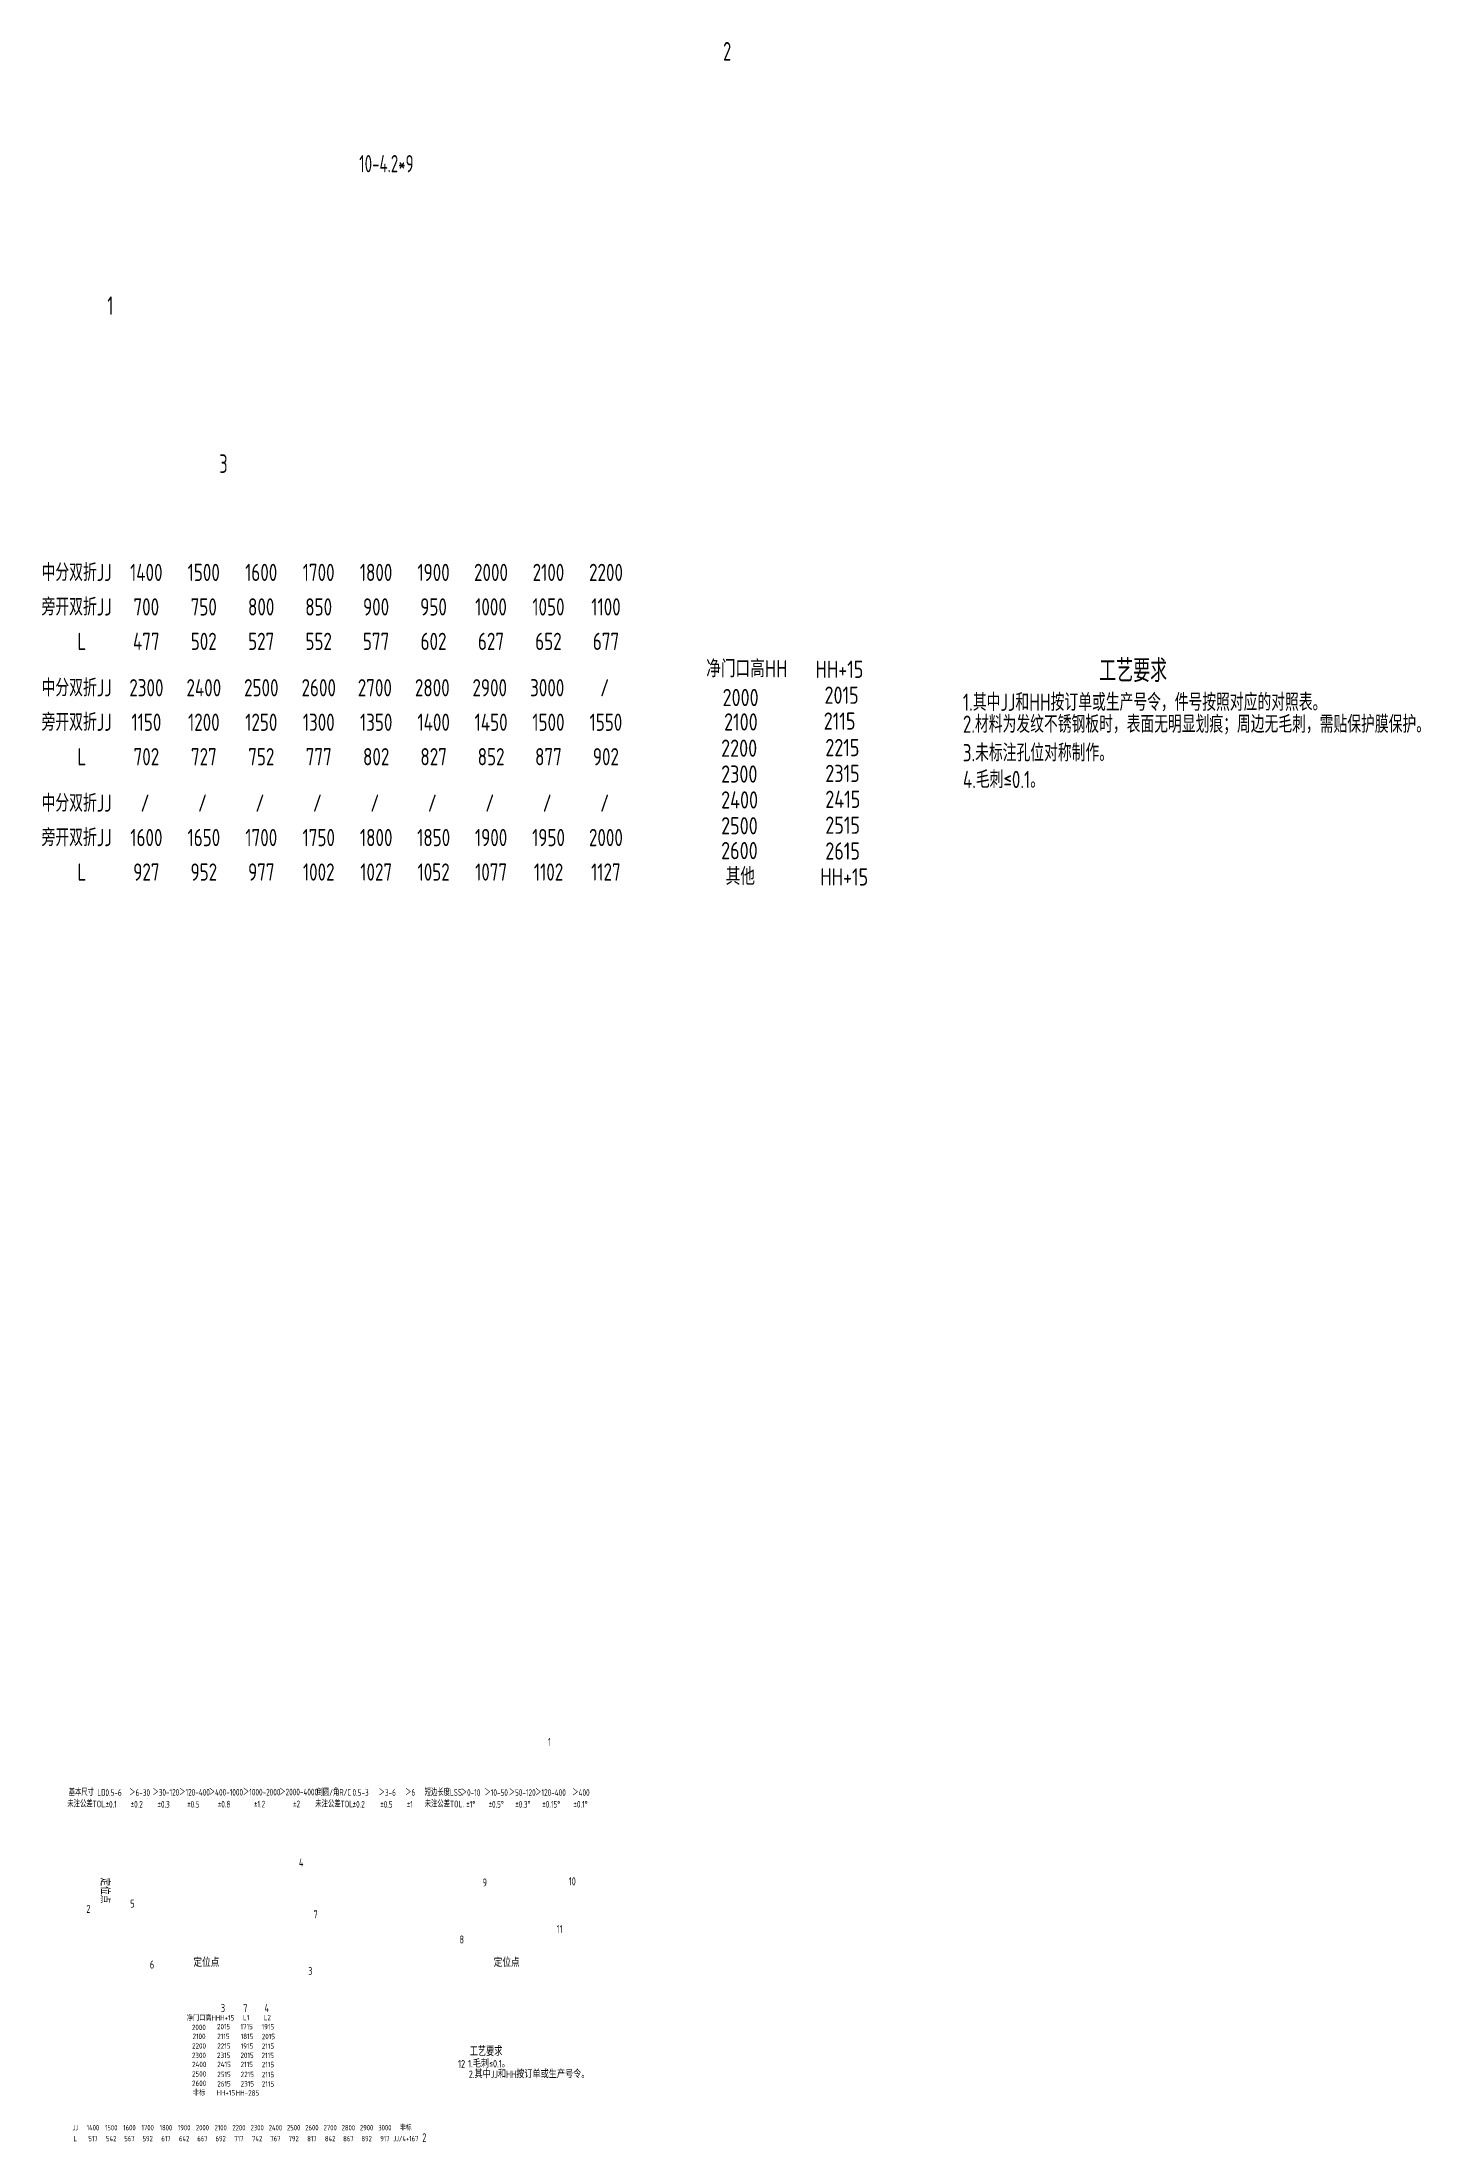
# Model space of a CAD drawing. Header units: inches. Extents: x 14216 to 120088, y -29410 to 23559.
# Drawn here: x 37007 to 39567, y 1388 to 5285 of the extents above; entities that cross this region are included whole.
import ezdxf
from ezdxf.enums import TextEntityAlignment as Align

# ---------------------------------------------------------------- set-up
doc = ezdxf.new("R2010")
doc.units = ezdxf.units.IN
doc.header["$LTSCALE"] = 0.3
doc.header["$MEASUREMENT"] = 0
for name, color, linetype in [('2', 2, 'Continuous'), ('2细实线', 2, 'Continuous'), ('6', 3, 'Continuous'), ('7', 4, 'Continuous')]:
    doc.layers.add(name, color=color, linetype=linetype)
doc.layers.add('粗实线', color=7, linetype='Continuous', lineweight=30)
doc.styles.add('HZ', font='isocp2.shx', dxfattribs={"width": 0.7, "bigfont": 'hztxt.shx'})

msp = doc.modelspace()

# ---------------------------------------------------------------- texts
at = {"layer": '2', "color": 6, "style": 'HZ', "width": 0.8}
msp.add_text('定位点', height=14.85, rotation=270, dxfattribs=at).set_placement((37123.591, 1854.63), align=Align.MIDDLE_CENTER)
for p in [(37312.387, 1720.435), (37869.83, 1720.435)]:
    msp.add_text('定位点', height=14.85, dxfattribs=at).set_placement(p, align=Align.MIDDLE_CENTER)
for s, p in [('1.毛刺≤0.1。', (37798.253, 1525.939)), ('2.其中JJ和HH按订单或生产号令。', (37799.474, 1506.379))]:
    msp.add_text(s, height=14, dxfattribs=at).set_placement(p)
at = {"layer": '2', "color": 6, "insert": (37646.593, 5059.527), "char_height": 32, "attachment_point": 5, "style": 'HZ'}
msp.add_mtext('\\A1;10-4.2*9', dxfattribs=at)
at = {"layer": '2细实线', "style": 'HZ', "width": 0.8}
for s, height, p in [('中分双折JJ', 32, (37071.51, 4300.899)), ('1400', 32, (37200.784, 4300.899)), ('1500', 32, (37307.451, 4300.899)), ('1600', 32, (37414.117, 4300.899)), ('1700', 32, (37520.784, 4300.899)), ('1800', 32, (37627.45, 4300.899)), ('1900', 32, (37734.117, 4300.899)), ('2000', 32, (37840.783, 4300.899)), ('2100', 32, (37947.45, 4300.899)), ('2200', 32, (38054.302, 4300.899)), ('旁开双折JJ', 32, (37071.51, 4236.899)), ('700', 32, (37200.784, 4236.899)), ('750', 32, (37307.451, 4236.899)), ('800', 32, (37414.117, 4236.899)), ('850', 32, (37520.784, 4236.899)), ('900', 32, (37627.45, 4236.899)), ('950', 32, (37734.117, 4236.899)), ('1000', 32, (37840.783, 4236.899)), ('1050', 32, (37947.45, 4236.899)), ('1100', 32, (38054.302, 4236.899)), ('L', 32, (37081.193, 4172.899)), ('477', 32, (37200.784, 4172.899)), ('502', 32, (37307.451, 4172.899)), ('527', 32, (37414.117, 4172.899)), ('552', 32, (37520.784, 4172.899)), ('577', 32, (37627.45, 4172.899)), ('602', 32, (37734.117, 4172.899)), ('627', 32, (37840.783, 4172.899)), ('652', 32, (37947.45, 4172.899)), ('677', 32, (38054.302, 4172.899)), ('中分双折JJ', 32, (37071.51, 4086.832)), ('2300', 32, (37200.969, 4086.832)), ('2400', 32, (37307.636, 4086.832)), ('2500', 32, (37414.302, 4086.832)), ('2600', 32, (37520.969, 4086.832)), ('2700', 32, (37625.122, 4086.832)), ('2800', 32, (37731.789, 4086.832)), ('2900', 32, (37838.455, 4086.832)), ('3000', 32, (37945.122, 4086.832)), ('/', 32, (38051.788, 4086.832)), ('旁开双折JJ', 32, (37071.51, 4022.832)), ('1150', 32, (37200.969, 4022.832)), ('1200', 32, (37307.636, 4022.832)), ('1250', 32, (37414.302, 4022.832)), ('1300', 32, (37520.969, 4022.832)), ('1350', 32, (37627.635, 4022.832)), ('1400', 32, (37734.302, 4022.832)), ('1450', 32, (37840.968, 4022.832)), ('1500', 32, (37947.45, 4022.832)), ('1550', 32, (38054.116, 4022.832)), ('L', 32, (37081.193, 3958.832)), ('702', 32, (37200.969, 3958.832)), ('727', 32, (37307.636, 3958.832)), ('752', 32, (37414.302, 3958.832)), ('777', 32, (37520.969, 3958.832)), ('802', 32, (37627.635, 3958.832)), ('827', 32, (37734.302, 3958.832)), ('852', 32, (37840.968, 3958.832)), ('877', 32, (37947.45, 3958.832)), ('902', 32, (38054.116, 3958.832)), ('中分双折JJ', 32, (37071.51, 3872.765)), ('/', 32, (37198.456, 3872.765)), ('/', 32, (37305.122, 3872.765)), ('/', 32, (37411.789, 3872.765)), ('/', 32, (37518.455, 3872.765)), ('/', 32, (37625.122, 3872.765)), ('/', 32, (37731.789, 3872.765)), ('/', 32, (37838.455, 3872.765)), ('/', 32, (37945.122, 3872.765)), ('/', 32, (38051.788, 3872.765)), ('旁开双折JJ', 32, (37071.51, 3808.765)), ('1600', 32, (37200.969, 3808.765)), ('1650', 32, (37307.636, 3808.765)), ('1700', 32, (37414.302, 3808.765)), ('1750', 32, (37520.969, 3808.765)), ('1800', 32, (37627.635, 3808.765)), ('1850', 32, (37734.302, 3808.765)), ('1900', 32, (37840.968, 3808.765)), ('1950', 32, (37947.635, 3808.765)), ('2000', 32, (38054.116, 3808.765)), ('L', 32, (37081.193, 3744.765)), ('927', 32, (37200.969, 3744.765)), ('952', 32, (37307.636, 3744.765)), ('977', 32, (37414.302, 3744.765)), ('1002', 32, (37520.969, 3744.765)), ('1027', 32, (37627.635, 3744.765)), ('1052', 32, (37734.302, 3744.765)), ('1077', 32, (37840.968, 3744.765)), ('1102', 32, (37947.635, 3744.765)), ('1127', 32, (38054.116, 3744.765)), ('JJ', 10, (37069.023, 1414.307)), ('1400', 10, (37101.789, 1414.307)), ('1500', 10, (37135.663, 1414.307)), ('1600', 10, (37169.537, 1414.307)), ('1700', 10, (37203.411, 1414.307)), ('1800', 10, (37237.285, 1414.307)), ('1900', 10, (37271.159, 1414.307)), ('2000', 10, (37305.033, 1414.307)), ('2100', 10, (37338.907, 1414.307)), ('2200', 10, (37372.781, 1414.307)), ('2300', 10, (37406.656, 1414.307)), ('2400', 10, (37440.53, 1414.307)), ('2500', 10, (37474.404, 1414.307)), ('2600', 10, (37508.278, 1414.307)), ('2700', 10, (37542.152, 1414.307)), ('2800', 10, (37576.026, 1414.307)), ('2900', 10, (37609.9, 1414.307)), ('3000', 10, (37643.774, 1414.307)), ('非标', 10, (37682.64, 1414.307)), ('L', 10, (37069.023, 1393.983)), ('517', 10, (37101.789, 1393.983)), ('542', 10, (37135.663, 1393.983)), ('567', 10, (37169.537, 1393.983)), ('592', 10, (37203.411, 1393.983)), ('617', 10, (37237.285, 1393.983)), ('642', 10, (37271.159, 1393.983)), ('667', 10, (37305.033, 1393.983)), ('692', 10, (37338.907, 1393.983)), ('717', 10, (37372.781, 1393.983)), ('742', 10, (37406.656, 1393.983)), ('767', 10, (37440.53, 1393.983)), ('792', 10, (37474.404, 1393.983)), ('817', 10, (37508.278, 1393.983)), ('842', 10, (37542.152, 1393.983)), ('867', 10, (37576.026, 1393.983)), ('892', 10, (37609.9, 1393.983)), ('917', 10, (37643.774, 1393.983)), ('JJ/4+167', 10, (37682.64, 1393.983))]:
    msp.add_text(s, height=height, dxfattribs=at).set_placement(p, align=Align.MIDDLE_CENTER)
at = {"layer": '6', "color": 2, "style": 'HZ', "width": 0.7}
for s, p in [('基本尺寸 LD.', (37056.662, 2030.374)), ('0.5-6', (37125.006, 2030.075)), ('＞6-30', (37168.996, 2030.075)), ('＞30-120', (37212.19, 2030.457)), ('＞120-400', (37261.85, 2030.618)), ('＞400-1000', (37316.797, 2030.618)), ('＞1000-2000', (37380.209, 2030.774)), ('＞2000-4000', (37447.728, 2030.931)), ('倒圆/角R/C', (37516.956, 2030.374)), ('0.5-3', (37583.745, 2030.075)), ('＞3-6', (37632.048, 2030.075)), ('＞6', (37681.333, 2030.457)), ('短边长度LSS.', (37717.608, 2030.374)), ('＞0-10', (37784.634, 2030.075)), ('＞10-50', (37828.656, 2030.075)), ('＞50-120', (37873.656, 2030.075)), ('＞120-400', (37922.74, 2030.075)), ('＞400', (37991.64, 2030.075)), ('未注公差TOL.', (37054.212, 2008.851)), ('%%P0.1', (37125.006, 2008.302)), ('%%P0.2', (37171.662, 2008.302)), ('%%P0.3', (37221.428, 2008.302)), ('%%P0.5', (37276.625, 2008.463)), ('%%P0.8', (37333.444, 2008.463)), ('%%P1.2', (37400.646, 2008.619)), ('%%P2', (37473.285, 2008.776)), ('未注公差TOL.', (37514.506, 2008.851)), ('%%P0.2', (37583.745, 2008.302)), ('%%P0.5', (37634.966, 2008.302)), ('%%P1', (37684.335, 2008.302)), ('未注公差TOL.', (37717.63, 2008.851)), ('%%P1%%D', (37794.606, 2008.302)), ('%%P0.5%%D', (37836.028, 2008.302)), ('%%P0.3%%D', (37885.699, 2008.302)), ('%%P0.15%%D', (37935.862, 2008.302)), ('%%P0.1%%D', (37993.67, 2008.302))]:
    msp.add_text(s, height=12.4416, dxfattribs=at).set_placement(p)
at = {"layer": '7', "style": 'HZ', "width": 0.7}
for s, height, p in [('2', 34.627, (38271.776, 5250.716)), ('1', 34.627, (37128.545, 4778.791)), ('3', 34.627, (37336.435, 4485.423)), ('1', 14.85, (37946.619, 2122.796)), ('4', 14.85, (37484.167, 1899.058)), ('9', 14.85, (37825.203, 1861.926)), ('10', 14.85, (37985.164, 1864.143)), ('5', 14.85, (37171.022, 1822.786)), ('2', 14.85, (37089.502, 1812.926)), ('7', 14.85, (37511.173, 1802.692)), ('8', 14.85, (37782.341, 1756.149)), ('11', 14.85, (37962.671, 1775.51)), ('6', 14.85, (37207.369, 1709.657)), ('3', 14.85, (37501.189, 1697.641)), ('3', 14.85, (37339.272, 1629.07)), ('7', 14.85, (37380.795, 1629.07)), ('4', 14.85, (37420.369, 1629.104)), ('12', 14.85, (37779.599, 1525.065)), ('2', 16.2, (37713.232, 1387.701))]:
    msp.add_text(s, height=height, dxfattribs=at).set_placement(p)
at = {"layer": '7', "color": 2, "style": 'HZ', "width": 0.85}
for s, height, p in [('净门口高HH', 32, (38240.275, 4106.239)), ('HH+15', 32, (38443.22, 4105.023)), ('2000', 32, (38270.712, 4052.685)), ('2015', 32, (38459.982, 4057.028)), ('2100', 32, (38273.537, 4007.343)), ('2115', 32, (38458.533, 4008.945)), ('2200', 32, (38268.09, 3958.647)), ('2215', 32, (38461.432, 3959.781)), ('2300', 32, (38268.09, 3910.647)), ('2315', 32, (38461.432, 3911.781)), ('2400', 32, (38268.09, 3862.647)), ('2415', 32, (38461.432, 3863.781)), ('2500', 32, (38268.09, 3814.647)), ('2515', 32, (38461.432, 3815.781)), ('2600', 32, (38268.09, 3768.532)), ('2615', 32, (38461.432, 3767.781)), ('其他', 32, (38276.516, 3720.845)), ('HH+15', 32, (38452.121, 3719.781)), ('净门口高HH', 10, (37275.975, 1612.694)), ('2000', 10, (37285.486, 1595.5)), ('HH+15', 10, (37329.862, 1613.146)), ('2015', 10, (37332.127, 1596.858)), ('1715', 10, (37375.621, 1596.858)), ('L1', 10, (37380.408, 1613.527)), ('1915', 10, (37414.873, 1596.608)), ('L2', 10, (37418.849, 1613.646)), ('2200', 10, (37285.792, 1561.114)), ('2100', 10, (37286.698, 1578.759)), ('2115', 10, (37332.539, 1578.759)), ('2215', 10, (37332.579, 1560.821)), ('1815', 10, (37376.034, 1578.759)), ('1915', 10, (37376.074, 1560.821)), ('2015', 10, (37415.285, 1578.51)), ('2115', 10, (37415.325, 1560.571)), ('2300', 10, (37285.486, 1543.492)), ('2400', 10, (37285.841, 1526.751)), ('2315', 10, (37332.127, 1543.651)), ('2415', 10, (37332.539, 1526.751)), ('2015', 10, (37375.621, 1543.651)), ('2115', 10, (37376.034, 1526.751)), ('2115', 10, (37414.873, 1543.401)), ('2115', 10, (37415.285, 1526.501)), ('2500', 10, (37285.759, 1509.105)), ('2600', 10, (37285.759, 1491.605)), ('非标', 10, (37287.163, 1473.906)), ('HH+15', 10, (37331.312, 1474.09)), ('2515', 10, (37332.579, 1508.2)), ('2615', 10, (37332.579, 1490.7)), ('HH-285', 10, (37367.1, 1473.622)), ('2215', 10, (37376.074, 1508.2)), ('2315', 10, (37376.074, 1490.7)), ('2115', 10, (37415.325, 1507.95)), ('2115', 10, (37415.325, 1490.45))]:
    msp.add_text(s, height=height, dxfattribs=at).set_placement(p)
at = {"layer": '7', "color": 3, "style": 'HZ', "width": 0.75}
msp.add_text('工艺要求', height=42, dxfattribs=at).set_placement((38970.011, 4097.327))
at = {"layer": '7', "color": 6, "style": 'HZ', "width": 0.8}
for s, p in [('1.其中JJ和HH按订单或生产号令，件号按照对应的对照表。', (38717.011, 4043.926)), ('2.材料为发纹不锈钢板时，表面无明显划痕；周边无毛刺，需贴保护膜保护。', (38716.888, 4003.155)), ('3.未标注孔位对称制作。', (38716.713, 3950.141)), ('4.毛刺≤0.1。', (38716.957, 3900.583))]:
    msp.add_text(s, height=32, dxfattribs=at).set_placement(p)
at = {"layer": '粗实线', "color": 3, "linetype": 'Continuous', "lineweight": -3, "style": 'HZ', "width": 0.7}
msp.add_text('工艺要求', height=16, dxfattribs=at).set_placement((37801.338, 1547.318))

doc.saveas('drawing.dxf')
